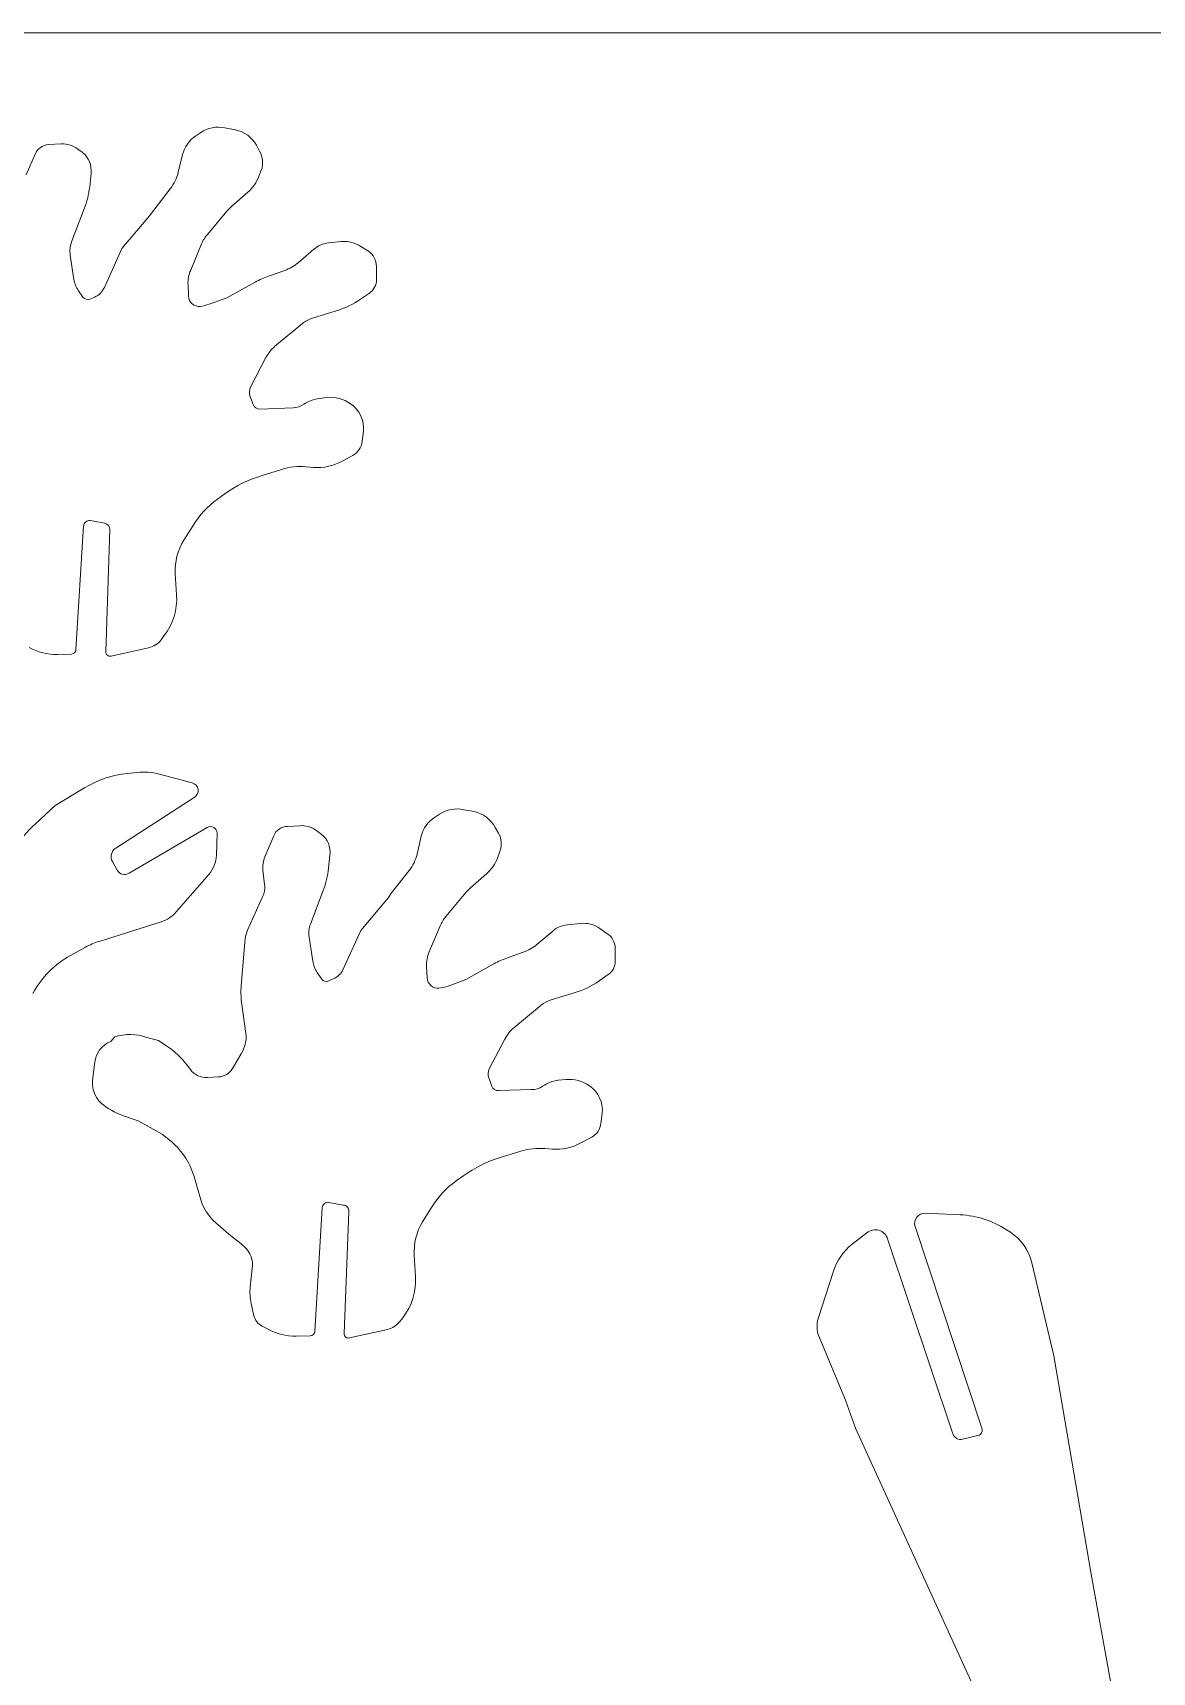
# Model space of a CAD drawing. Header units: inches. Extents: x -4.5 to 5.6, y -4.2 to 3.8.
# Drawn here: x -2.3 to -0.361, y 0.993 to 3.833 of the extents above; entities that cross this region are included whole.
import ezdxf

# ---------------------------------------------------------------- set-up
doc = ezdxf.new("R2010")
doc.units = ezdxf.units.IN
doc.header["$MEASUREMENT"] = 0
doc.layers.add('WHITE', color=7, linetype='Continuous')

msp = doc.modelspace()

# ---------------------------------------------------------------- linework, layer by layer
at = {"layer": 'WHITE', "lineweight": 5}
for points in [[(-4.5407, 3.8327), (-4.5407, 3.8327), (5.6363, 3.8327), (5.6363, 3.8327)], [(-1.9672, 3.668), (-1.9816, 3.6711), (-1.9966, 3.6681), (-2.0089, 3.6599)], [(-1.9672, 3.668), (-1.9672, 3.668), (-1.9486, 3.6646), (-1.9486, 3.6646)], [(-1.9122, 3.6379), (-1.9199, 3.6516), (-1.9332, 3.6614), (-1.9486, 3.6646)], [(-2.2725, 3.6391), (-2.2828, 3.6384), (-2.2918, 3.6318), (-2.2957, 3.6223)], [(-2.2725, 3.6391), (-2.2725, 3.6391), (-2.2505, 3.6402), (-2.2505, 3.6402)], [(-2.2215, 3.631), (-2.2298, 3.6374), (-2.24, 3.6407), (-2.2505, 3.6402)], [(-2.2505, 3.6402), (-2.2505, 3.6402), (-2.2505, 3.6402), (-2.2505, 3.6402)], [(-2.0176, 3.6541), (-2.0289, 3.6465), (-2.0369, 3.6349), (-2.0402, 3.6217)], [(-2.0176, 3.6541), (-2.0176, 3.6541), (-2.0089, 3.6599), (-2.0089, 3.6599)], [(-2.0089, 3.6599), (-2.0089, 3.6599), (-2.0089, 3.6599), (-2.0089, 3.6599)], [(-1.9122, 3.6379), (-1.9122, 3.6379), (-1.9069, 3.6275), (-1.9069, 3.6275)], [(-2.3113, 3.5864), (-2.3113, 3.5864), (-2.2957, 3.6223), (-2.2957, 3.6223)], [(-2.2957, 3.6223), (-2.2957, 3.6223), (-2.2957, 3.6223), (-2.2957, 3.6223)], [(-2.2215, 3.631), (-2.2215, 3.631), (-2.214, 3.6257), (-2.214, 3.6257)], [(-2.1989, 3.5892), (-2.1972, 3.6032), (-2.2029, 3.6171), (-2.214, 3.6257)], [(-2.0477, 3.591), (-2.0477, 3.591), (-2.0402, 3.6217), (-2.0402, 3.6217)], [(-2.0402, 3.6217), (-2.0402, 3.6217), (-2.0402, 3.6217), (-2.0402, 3.6217)], [(-1.904, 3.595), (-1.9001, 3.6057), (-1.9012, 3.6176), (-1.9069, 3.6275)], [(-2.1989, 3.5892), (-2.1989, 3.5892), (-2.2012, 3.5661), (-2.2012, 3.5661)], [(-2.1989, 3.5892), (-2.1989, 3.5892), (-2.1989, 3.5892), (-2.1989, 3.5892)], [(-2.0616, 3.5626), (-2.055, 3.571), (-2.0503, 3.5807), (-2.0477, 3.591)], [(-1.9272, 3.5568), (-1.9186, 3.5643), (-1.912, 3.5739), (-1.9081, 3.5846)], [(-1.904, 3.595), (-1.904, 3.595), (-1.9081, 3.5846), (-1.9081, 3.5846)], [(-1.904, 3.595), (-1.904, 3.595), (-1.904, 3.595), (-1.904, 3.595)], [(-2.2105, 3.5278), (-2.2059, 3.5401), (-2.2027, 3.553), (-2.2012, 3.5661)], [(-2.0975, 3.5157), (-2.0975, 3.5157), (-2.0616, 3.5626), (-2.0616, 3.5626)], [(-2.0616, 3.5626), (-2.0616, 3.5626), (-2.0616, 3.5626), (-2.0616, 3.5626)], [(-1.9272, 3.5568), (-1.9272, 3.5568), (-1.955, 3.5325), (-1.955, 3.5325)], [(-1.9272, 3.5568), (-1.9272, 3.5568), (-1.9272, 3.5568), (-1.9272, 3.5568)], [(-2.2105, 3.5278), (-2.2105, 3.5278), (-2.2325, 3.4705), (-2.2325, 3.4705)], [(-2.2105, 3.5278), (-2.2105, 3.5278), (-2.2105, 3.5278), (-2.2105, 3.5278)], [(-1.955, 3.5325), (-1.9592, 3.5287), (-1.9631, 3.5247), (-1.9666, 3.5203)], [(-2.1456, 3.4589), (-2.1456, 3.4589), (-2.0975, 3.5157), (-2.0975, 3.5157)], [(-2.0975, 3.5157), (-2.0975, 3.5157), (-2.0975, 3.5157), (-2.0975, 3.5157)], [(-1.9666, 3.5203), (-1.9666, 3.5203), (-1.9973, 3.4832), (-1.9973, 3.4832)], [(-1.9666, 3.5203), (-1.9666, 3.5203), (-1.9666, 3.5203), (-1.9666, 3.5203)], [(-2.2325, 3.4705), (-2.2353, 3.4631), (-2.2361, 3.4551), (-2.2348, 3.4473)], [(-2.0077, 3.467), (-2.0077, 3.467), (-2.0263, 3.4218), (-2.0263, 3.4218)], [(-1.9973, 3.4832), (-2.0016, 3.4784), (-2.0051, 3.4729), (-2.0077, 3.467)], [(-2.0077, 3.467), (-2.0077, 3.467), (-2.0077, 3.467), (-2.0077, 3.467)], [(-1.7876, 3.4687), (-1.797, 3.4677), (-1.8059, 3.4639), (-1.813, 3.4577)], [(-1.7876, 3.4687), (-1.7876, 3.4687), (-1.765, 3.471), (-1.765, 3.471)], [(-1.7314, 3.4624), (-1.7412, 3.4691), (-1.7531, 3.4722), (-1.765, 3.471)], [(-1.765, 3.471), (-1.765, 3.471), (-1.765, 3.471), (-1.765, 3.471)], [(-2.2348, 3.4473), (-2.2348, 3.4473), (-2.2285, 3.4056), (-2.2285, 3.4056)], [(-2.1757, 3.3917), (-2.1757, 3.3917), (-2.1456, 3.4589), (-2.1456, 3.4589)], [(-2.1456, 3.4589), (-2.1456, 3.4589), (-2.1456, 3.4589), (-2.1456, 3.4589)], [(-1.8403, 3.4345), (-1.8403, 3.4345), (-1.813, 3.4577), (-1.813, 3.4577)], [(-1.813, 3.4577), (-1.813, 3.4577), (-1.813, 3.4577), (-1.813, 3.4577)], [(-1.7314, 3.4624), (-1.7314, 3.4624), (-1.7186, 3.4542), (-1.7186, 3.4542)], [(-1.7047, 3.4282), (-1.7046, 3.4387), (-1.7099, 3.4485), (-1.7186, 3.4542)], [(-2.0263, 3.4218), (-2.0297, 3.4138), (-2.0313, 3.405), (-2.0309, 3.3963)], [(-1.8913, 3.4114), (-1.8993, 3.4085), (-1.907, 3.4051), (-1.9144, 3.4009)], [(-1.8913, 3.4114), (-1.8913, 3.4114), (-1.8634, 3.4212), (-1.8634, 3.4212)], [(-1.8634, 3.4212), (-1.855, 3.4242), (-1.8471, 3.4288), (-1.8403, 3.4345)], [(-1.8634, 3.4212), (-1.8634, 3.4212), (-1.8634, 3.4212), (-1.8634, 3.4212)], [(-1.7047, 3.4282), (-1.7047, 3.4282), (-1.7047, 3.4282), (-1.7047, 3.4282)], [(-1.7047, 3.4282), (-1.7047, 3.4282), (-1.7047, 3.4056), (-1.7047, 3.4056)], [(-2.2285, 3.4056), (-2.2273, 3.3985), (-2.2245, 3.3917), (-2.2203, 3.3859)], [(-2.2203, 3.3859), (-2.2203, 3.3859), (-2.2128, 3.3749), (-2.2128, 3.3749)], [(-2.1925, 3.3749), (-2.1851, 3.3782), (-2.1791, 3.3842), (-2.1757, 3.3917)], [(-2.0309, 3.3963), (-2.0309, 3.3963), (-2.0303, 3.3766), (-2.0303, 3.3766)], [(-1.9637, 3.3737), (-1.9637, 3.3737), (-1.9144, 3.4009), (-1.9144, 3.4009)], [(-1.9144, 3.4009), (-1.9144, 3.4009), (-1.9144, 3.4009), (-1.9144, 3.4009)], [(-1.7169, 3.3818), (-1.7169, 3.3818), (-1.7325, 3.3714), (-1.7325, 3.3714)], [(-1.7169, 3.3818), (-1.709, 3.3871), (-1.7044, 3.3961), (-1.7047, 3.4056)], [(-1.7169, 3.3818), (-1.7169, 3.3818), (-1.7169, 3.3818), (-1.7169, 3.3818)], [(-2.2128, 3.3749), (-2.21, 3.3711), (-2.205, 3.3697), (-2.2007, 3.3714)], [(-2.2007, 3.3714), (-2.2007, 3.3714), (-2.1925, 3.3749), (-2.1925, 3.3749)], [(-2.1925, 3.3749), (-2.1925, 3.3749), (-2.1925, 3.3749), (-2.1925, 3.3749)], [(-2.0095, 3.3587), (-2.0043, 3.3595), (-1.9992, 3.3608), (-1.9944, 3.3627)], [(-1.9944, 3.3627), (-1.9944, 3.3627), (-1.9637, 3.3737), (-1.9637, 3.3737)], [(-1.9637, 3.3737), (-1.9637, 3.3737), (-1.9637, 3.3737), (-1.9637, 3.3737)], [(-1.7742, 3.3511), (-1.7742, 3.3511), (-1.8154, 3.3384), (-1.8154, 3.3384)], [(-1.7742, 3.3511), (-1.7593, 3.3556), (-1.7453, 3.3625), (-1.7325, 3.3714)], [(-1.7742, 3.3511), (-1.7742, 3.3511), (-1.7742, 3.3511), (-1.7742, 3.3511)], [(-1.8327, 3.3291), (-1.8327, 3.3291), (-1.8803, 3.2897), (-1.8803, 3.2897)], [(-1.8154, 3.3384), (-1.8217, 3.3365), (-1.8276, 3.3334), (-1.8327, 3.3291)], [(-1.8327, 3.3291), (-1.8327, 3.3291), (-1.8327, 3.3291), (-1.8327, 3.3291)], [(-1.8953, 3.2712), (-1.8953, 3.2712), (-1.9225, 3.219), (-1.9225, 3.219)], [(-1.8803, 3.2897), (-1.8864, 3.2846), (-1.8916, 3.2783), (-1.8953, 3.2712)], [(-1.8953, 3.2712), (-1.8953, 3.2712), (-1.8953, 3.2712), (-1.8953, 3.2712)], [(-1.9225, 3.219), (-1.925, 3.2144), (-1.9254, 3.2089), (-1.9237, 3.204)], [(-1.9237, 3.204), (-1.9237, 3.204), (-1.9179, 3.1889), (-1.9179, 3.1889)], [(-1.9179, 3.1889), (-1.9162, 3.184), (-1.9115, 3.1808), (-1.9063, 3.1808)], [(-1.9063, 3.1808), (-1.9063, 3.1808), (-1.849, 3.1831), (-1.849, 3.1831)], [(-1.849, 3.1831), (-1.8423, 3.1834), (-1.8359, 3.1856), (-1.8304, 3.1895)], [(-1.849, 3.1831), (-1.849, 3.1831), (-1.849, 3.1831), (-1.849, 3.1831)], [(-1.8032, 3.1993), (-1.8129, 3.1983), (-1.8223, 3.195), (-1.8304, 3.1895)], [(-1.8032, 3.1993), (-1.8032, 3.1993), (-1.7904, 3.2011), (-1.7904, 3.2011)], [(-1.7493, 3.1901), (-1.7612, 3.1986), (-1.7759, 3.2025), (-1.7904, 3.2011)], [(-1.7904, 3.2011), (-1.7904, 3.2011), (-1.7904, 3.2011), (-1.7904, 3.2011)], [(-1.7273, 3.1425), (-1.7251, 3.1613), (-1.7336, 3.1797), (-1.7493, 3.1901)], [(-1.7453, 3.1008), (-1.7365, 3.1057), (-1.7306, 3.1146), (-1.7296, 3.1246)], [(-1.7273, 3.1425), (-1.7273, 3.1425), (-1.7296, 3.1246), (-1.7296, 3.1246)], [(-1.7273, 3.1425), (-1.7273, 3.1425), (-1.7273, 3.1425), (-1.7273, 3.1425)], [(-1.7453, 3.1008), (-1.7453, 3.1008), (-1.7638, 3.091), (-1.7638, 3.091)], [(-1.7453, 3.1008), (-1.7453, 3.1008), (-1.7453, 3.1008), (-1.7453, 3.1008)], [(-1.8692, 3.0765), (-1.8692, 3.0765), (-1.904, 3.0655), (-1.904, 3.0655)], [(-1.8264, 3.0811), (-1.8408, 3.0823), (-1.8554, 3.0807), (-1.8692, 3.0765)], [(-1.8692, 3.0765), (-1.8692, 3.0765), (-1.8692, 3.0765), (-1.8692, 3.0765)], [(-1.8136, 3.08), (-1.8136, 3.08), (-1.8264, 3.0811), (-1.8264, 3.0811)], [(-1.8136, 3.08), (-1.7963, 3.0787), (-1.779, 3.0825), (-1.7638, 3.091)], [(-1.904, 3.0655), (-1.9266, 3.0586), (-1.948, 3.048), (-1.9672, 3.0342)], [(-1.9799, 3.0249), (-1.9969, 3.0126), (-2.0113, 2.9971), (-2.0222, 2.9792)], [(-1.9672, 3.0342), (-1.9672, 3.0342), (-1.9799, 3.0249), (-1.9799, 3.0249)], [(-1.9672, 3.0342), (-1.9672, 3.0342), (-1.9672, 3.0342), (-1.9672, 3.0342)], [(-2.1752, 2.9832), (-2.1752, 2.9832), (-2.2006, 2.9879), (-2.2006, 2.9879)], [(-2.1665, 2.9722), (-2.1661, 2.9776), (-2.1699, 2.9823), (-2.1752, 2.9832)], [(-2.2117, 2.9786), (-2.2117, 2.9786), (-2.225, 2.7642), (-2.225, 2.7642)], [(-2.2117, 2.9786), (-2.2117, 2.9786), (-2.2117, 2.9786), (-2.2117, 2.9786)], [(-2.1735, 2.7607), (-2.1735, 2.7607), (-2.1665, 2.9722), (-2.1665, 2.9722)], [(-2.1665, 2.9722), (-2.1665, 2.9722), (-2.1665, 2.9722), (-2.1665, 2.9722)], [(-2.0384, 2.9537), (-2.049, 2.9365), (-2.054, 2.9165), (-2.0529, 2.8963)], [(-2.0222, 2.9792), (-2.0222, 2.9792), (-2.0384, 2.9537), (-2.0384, 2.9537)], [(-2.0222, 2.9792), (-2.0222, 2.9792), (-2.0222, 2.9792), (-2.0222, 2.9792)], [(-2.0529, 2.8963), (-2.0529, 2.8963), (-2.0506, 2.8592), (-2.0506, 2.8592)], [(-2.0726, 2.788), (-2.0569, 2.8083), (-2.049, 2.8336), (-2.0506, 2.8592)], [(-2.0726, 2.788), (-2.0726, 2.788), (-2.0772, 2.7816), (-2.0772, 2.7816)], [(-2.0726, 2.788), (-2.0726, 2.788), (-2.0726, 2.788), (-2.0726, 2.788)], [(-2.3061, 2.7682), (-2.291, 2.76), (-2.274, 2.7558), (-2.2568, 2.7561)], [(-2.2325, 2.7567), (-2.2325, 2.7567), (-2.2568, 2.7561), (-2.2568, 2.7561)], [(-2.2325, 2.7567), (-2.2285, 2.757), (-2.2253, 2.7602), (-2.225, 2.7642)], [(-2.2325, 2.7567), (-2.2325, 2.7567), (-2.2325, 2.7567), (-2.2325, 2.7567)], [(-2.0993, 2.7677), (-2.0993, 2.7677), (-2.1641, 2.7532), (-2.1641, 2.7532)], [(-2.0993, 2.7677), (-2.0905, 2.7696), (-2.0827, 2.7745), (-2.0772, 2.7816)], [(-2.0993, 2.7677), (-2.0993, 2.7677), (-2.0993, 2.7677), (-2.0993, 2.7677)], [(-2.1358, 2.5498), (-2.162, 2.5473), (-2.1874, 2.5388), (-2.2099, 2.5249)], [(-2.1195, 2.5516), (-2.1195, 2.5516), (-2.1358, 2.5498), (-2.1358, 2.5498)], [(-2.0801, 2.5487), (-2.093, 2.552), (-2.1063, 2.553), (-2.1195, 2.5516)], [(-2.1195, 2.5516), (-2.1195, 2.5516), (-2.1195, 2.5516), (-2.1195, 2.5516)], [(-2.0239, 2.5336), (-2.0239, 2.5336), (-2.0801, 2.5487), (-2.0801, 2.5487)], [(-2.2099, 2.5249), (-2.2099, 2.5249), (-2.2609, 2.4942), (-2.2609, 2.4942)], [(-2.2099, 2.5249), (-2.2099, 2.5249), (-2.2099, 2.5249), (-2.2099, 2.5249)], [(-2.156, 2.4207), (-2.156, 2.4207), (-2.0205, 2.5081), (-2.0205, 2.5081)], [(-2.0205, 2.5081), (-2.0205, 2.5081), (-2.0205, 2.5081), (-2.0205, 2.5081)], [(-2.2609, 2.4942), (-2.2609, 2.4942), (-2.2951, 2.4629), (-2.2951, 2.4629)], [(-2.2609, 2.4942), (-2.2609, 2.4942), (-2.2609, 2.4942), (-2.2609, 2.4942)], [(-1.6039, 2.4739), (-1.6154, 2.4664), (-1.6237, 2.4548), (-1.6271, 2.4415)], [(-1.6039, 2.4739), (-1.6039, 2.4739), (-1.5952, 2.4792), (-1.5952, 2.4792)], [(-1.5535, 2.4872), (-1.5679, 2.4903), (-1.5829, 2.4874), (-1.5952, 2.4792)], [(-1.5952, 2.4792), (-1.5952, 2.4792), (-1.5952, 2.4792), (-1.5952, 2.4792)], [(-1.5535, 2.4872), (-1.5535, 2.4872), (-1.5355, 2.4838), (-1.5355, 2.4838)], [(-1.499, 2.4566), (-1.5066, 2.4705), (-1.52, 2.4805), (-1.5355, 2.4838)], [(-2.2951, 2.4629), (-2.3094, 2.4498), (-2.3218, 2.4346), (-2.3316, 2.4178)], [(-1.9979, 2.4566), (-1.9979, 2.4566), (-2.1329, 2.3772), (-2.1329, 2.3772)], [(-1.9979, 2.4566), (-1.9979, 2.4566), (-1.9979, 2.4566), (-1.9979, 2.4566)], [(-1.9817, 2.4085), (-1.9817, 2.4085), (-1.9805, 2.4467), (-1.9805, 2.4467)], [(-1.9805, 2.4467), (-1.9805, 2.4467), (-1.9805, 2.4467), (-1.9805, 2.4467)], [(-1.8977, 2.4056), (-1.8977, 2.4056), (-1.8826, 2.4421), (-1.8826, 2.4421)], [(-1.8588, 2.4583), (-1.8692, 2.4579), (-1.8784, 2.4516), (-1.8826, 2.4421)], [(-1.8826, 2.4421), (-1.8826, 2.4421), (-1.8826, 2.4421), (-1.8826, 2.4421)], [(-1.8588, 2.4583), (-1.8588, 2.4583), (-1.8374, 2.4595), (-1.8374, 2.4595)], [(-1.8078, 2.4508), (-1.8163, 2.4571), (-1.8268, 2.4602), (-1.8374, 2.4595)], [(-1.8374, 2.4595), (-1.8374, 2.4595), (-1.8374, 2.4595), (-1.8374, 2.4595)], [(-1.8078, 2.4508), (-1.8078, 2.4508), (-1.8003, 2.445), (-1.8003, 2.445)], [(-1.7852, 2.4085), (-1.7834, 2.4225), (-1.7891, 2.4364), (-1.8003, 2.445)], [(-1.499, 2.4566), (-1.499, 2.4566), (-1.4932, 2.4467), (-1.4932, 2.4467)], [(-1.4909, 2.4148), (-1.487, 2.4253), (-1.4879, 2.4369), (-1.4932, 2.4467)], [(-2.156, 2.4207), (-2.1639, 2.4158), (-2.1665, 2.4055), (-2.1618, 2.3975)], [(-1.634, 2.4102), (-1.634, 2.4102), (-1.6271, 2.4415), (-1.6271, 2.4415)], [(-1.6271, 2.4415), (-1.6271, 2.4415), (-1.6271, 2.4415), (-1.6271, 2.4415)], [(-1.4909, 2.4148), (-1.4909, 2.4148), (-1.495, 2.4033), (-1.495, 2.4033)], [(-1.4909, 2.4148), (-1.4909, 2.4148), (-1.4909, 2.4148), (-1.4909, 2.4148)], [(-2.1537, 2.3824), (-2.1537, 2.3824), (-2.1618, 2.3975), (-2.1618, 2.3975)], [(-1.995, 2.3749), (-1.9868, 2.3842), (-1.9821, 2.3961), (-1.9817, 2.4085)], [(-1.8977, 2.4056), (-1.9008, 2.3983), (-1.902, 2.3903), (-1.9011, 2.3824)], [(-1.7968, 2.3471), (-1.7921, 2.3596), (-1.789, 2.3726), (-1.7876, 2.3859)], [(-1.7852, 2.4085), (-1.7852, 2.4085), (-1.7876, 2.3859), (-1.7876, 2.3859)], [(-1.7852, 2.4085), (-1.7852, 2.4085), (-1.7852, 2.4085), (-1.7852, 2.4085)], [(-1.6479, 2.3818), (-1.6414, 2.3902), (-1.6367, 2.3999), (-1.634, 2.4102)], [(-1.5141, 2.376), (-1.5055, 2.3834), (-1.499, 2.3927), (-1.495, 2.4033)], [(-2.0512, 2.31), (-2.0512, 2.31), (-1.995, 2.3749), (-1.995, 2.3749)], [(-1.995, 2.3749), (-1.995, 2.3749), (-1.995, 2.3749), (-1.995, 2.3749)], [(-1.9017, 2.3361), (-1.8986, 2.3427), (-1.8974, 2.3502), (-1.8982, 2.3575)], [(-1.8982, 2.3575), (-1.8982, 2.3575), (-1.9011, 2.3824), (-1.9011, 2.3824)], [(-1.6786, 2.343), (-1.6786, 2.343), (-1.6479, 2.3818), (-1.6479, 2.3818)], [(-1.6479, 2.3818), (-1.6479, 2.3818), (-1.6479, 2.3818), (-1.6479, 2.3818)], [(-1.5141, 2.376), (-1.5141, 2.376), (-1.5419, 2.3517), (-1.5419, 2.3517)], [(-1.5141, 2.376), (-1.5141, 2.376), (-1.5141, 2.376), (-1.5141, 2.376)], [(-1.9278, 2.2787), (-1.9278, 2.2787), (-1.9017, 2.3361), (-1.9017, 2.3361)], [(-1.9017, 2.3361), (-1.9017, 2.3361), (-1.9017, 2.3361), (-1.9017, 2.3361)], [(-1.7968, 2.3471), (-1.7968, 2.3471), (-1.8188, 2.2891), (-1.8188, 2.2891)], [(-1.7968, 2.3471), (-1.7968, 2.3471), (-1.7968, 2.3471), (-1.7968, 2.3471)], [(-1.7319, 2.2781), (-1.7319, 2.2781), (-1.6838, 2.3349), (-1.6838, 2.3349)], [(-1.6838, 2.3349), (-1.6838, 2.3349), (-1.6786, 2.343), (-1.6786, 2.343)], [(-1.6838, 2.3349), (-1.6838, 2.3349), (-1.6838, 2.3349), (-1.6838, 2.3349)], [(-1.6786, 2.343), (-1.6786, 2.343), (-1.6786, 2.343), (-1.6786, 2.343)], [(-1.5529, 2.3401), (-1.5529, 2.3401), (-1.5842, 2.3024), (-1.5842, 2.3024)], [(-1.5419, 2.3517), (-1.5459, 2.3481), (-1.5495, 2.3443), (-1.5529, 2.3401)], [(-1.5529, 2.3401), (-1.5529, 2.3401), (-1.5529, 2.3401), (-1.5529, 2.3401)], [(-2.0772, 2.2932), (-2.0672, 2.2963), (-2.0582, 2.3021), (-2.0512, 2.31)], [(-1.5842, 2.3024), (-1.5883, 2.2976), (-1.5916, 2.2921), (-1.594, 2.2862)], [(-2.185, 2.259), (-2.185, 2.259), (-2.0772, 2.2932), (-2.0772, 2.2932)], [(-2.0772, 2.2932), (-2.0772, 2.2932), (-2.0772, 2.2932), (-2.0772, 2.2932)], [(-1.9278, 2.2787), (-1.9299, 2.2741), (-1.9313, 2.2692), (-1.9318, 2.2642)], [(-1.8188, 2.2891), (-1.8215, 2.2819), (-1.8223, 2.2741), (-1.8212, 2.2665)], [(-1.7621, 2.2109), (-1.7621, 2.2109), (-1.7319, 2.2781), (-1.7319, 2.2781)], [(-1.7319, 2.2781), (-1.7319, 2.2781), (-1.7319, 2.2781), (-1.7319, 2.2781)], [(-1.594, 2.2862), (-1.594, 2.2862), (-1.6132, 2.241), (-1.6132, 2.241)], [(-1.594, 2.2862), (-1.594, 2.2862), (-1.594, 2.2862), (-1.594, 2.2862)], [(-1.4266, 2.2538), (-1.4266, 2.2538), (-1.3994, 2.277), (-1.3994, 2.277)], [(-1.3739, 2.2879), (-1.3833, 2.2869), (-1.3922, 2.2831), (-1.3994, 2.277)], [(-1.3994, 2.277), (-1.3994, 2.277), (-1.3994, 2.277), (-1.3994, 2.277)], [(-1.3739, 2.2879), (-1.3739, 2.2879), (-1.3513, 2.2903), (-1.3513, 2.2903)], [(-1.3177, 2.2816), (-1.3275, 2.2883), (-1.3394, 2.2914), (-1.3513, 2.2903)], [(-1.3513, 2.2903), (-1.3513, 2.2903), (-1.3513, 2.2903), (-1.3513, 2.2903)], [(-1.3177, 2.2816), (-1.3177, 2.2816), (-1.3055, 2.2729), (-1.3055, 2.2729)], [(-1.291, 2.2474), (-1.2913, 2.2578), (-1.2967, 2.2674), (-1.3055, 2.2729)], [(-2.2342, 2.2347), (-2.2342, 2.2347), (-2.2082, 2.2491), (-2.2082, 2.2491)], [(-2.185, 2.259), (-2.193, 2.2565), (-2.2008, 2.2532), (-2.2082, 2.2491)], [(-2.2082, 2.2491), (-2.2082, 2.2491), (-2.2082, 2.2491), (-2.2082, 2.2491)], [(-1.9388, 2.1825), (-1.9388, 2.1825), (-1.9318, 2.2642), (-1.9318, 2.2642)], [(-1.9318, 2.2642), (-1.9318, 2.2642), (-1.9318, 2.2642), (-1.9318, 2.2642)], [(-1.8212, 2.2665), (-1.8212, 2.2665), (-1.8148, 2.2248), (-1.8148, 2.2248)], [(-1.4504, 2.2405), (-1.4417, 2.2434), (-1.4336, 2.2479), (-1.4266, 2.2538)], [(-1.291, 2.2474), (-1.291, 2.2474), (-1.291, 2.2474), (-1.291, 2.2474)], [(-1.291, 2.2474), (-1.291, 2.2474), (-1.291, 2.2248), (-1.291, 2.2248)], [(-2.2342, 2.2347), (-2.2621, 2.2196), (-2.2849, 2.1966), (-2.2997, 2.1686)], [(-1.8148, 2.2248), (-1.8138, 2.2178), (-1.8112, 2.211), (-1.8072, 2.2051)], [(-1.6132, 2.241), (-1.6166, 2.233), (-1.6182, 2.2243), (-1.6178, 2.2155)], [(-1.6178, 2.2155), (-1.6178, 2.2155), (-1.6166, 2.1958), (-1.6166, 2.1958)], [(-1.55, 2.1929), (-1.55, 2.1929), (-1.5013, 2.2202), (-1.5013, 2.2202)], [(-1.4776, 2.2306), (-1.4858, 2.2278), (-1.4937, 2.2243), (-1.5013, 2.2202)], [(-1.5013, 2.2202), (-1.5013, 2.2202), (-1.5013, 2.2202), (-1.5013, 2.2202)], [(-1.4776, 2.2306), (-1.4776, 2.2306), (-1.4504, 2.2405), (-1.4504, 2.2405)], [(-1.4504, 2.2405), (-1.4504, 2.2405), (-1.4504, 2.2405), (-1.4504, 2.2405)], [(-1.3032, 2.2016), (-1.2955, 2.2069), (-1.291, 2.2155), (-1.291, 2.2248)], [(-1.8072, 2.2051), (-1.8072, 2.2051), (-1.7997, 2.1941), (-1.7997, 2.1941)], [(-1.7997, 2.1941), (-1.7968, 2.1901), (-1.7915, 2.1886), (-1.787, 2.1906)], [(-1.787, 2.1906), (-1.787, 2.1906), (-1.7794, 2.1941), (-1.7794, 2.1941)], [(-1.7794, 2.1941), (-1.7718, 2.1974), (-1.7656, 2.2034), (-1.7621, 2.2109)], [(-1.7794, 2.1941), (-1.7794, 2.1941), (-1.7794, 2.1941), (-1.7794, 2.1941)], [(-1.5807, 2.1814), (-1.5807, 2.1814), (-1.55, 2.1929), (-1.55, 2.1929)], [(-1.55, 2.1929), (-1.55, 2.1929), (-1.55, 2.1929), (-1.55, 2.1929)], [(-1.3606, 2.1703), (-1.3457, 2.1749), (-1.3316, 2.1817), (-1.3188, 2.1906)], [(-1.3032, 2.2016), (-1.3032, 2.2016), (-1.3188, 2.1906), (-1.3188, 2.1906)], [(-1.3032, 2.2016), (-1.3032, 2.2016), (-1.3032, 2.2016), (-1.3032, 2.2016)], [(-1.9388, 2.1825), (-1.9396, 2.1731), (-1.9394, 2.1635), (-1.9382, 2.1541)], [(-1.5964, 2.1779), (-1.591, 2.1785), (-1.5858, 2.1796), (-1.5807, 2.1814)], [(-1.3606, 2.1703), (-1.3606, 2.1703), (-1.4023, 2.1576), (-1.4023, 2.1576)], [(-1.3606, 2.1703), (-1.3606, 2.1703), (-1.3606, 2.1703), (-1.3606, 2.1703)], [(-1.9307, 2.0997), (-1.9307, 2.0997), (-1.9382, 2.1541), (-1.9382, 2.1541)], [(-1.4191, 2.1489), (-1.4191, 2.1489), (-1.4666, 2.1095), (-1.4666, 2.1095)], [(-1.4023, 2.1576), (-1.4084, 2.1558), (-1.4141, 2.1529), (-1.4191, 2.1489)], [(-1.4191, 2.1489), (-1.4191, 2.1489), (-1.4191, 2.1489), (-1.4191, 2.1489)], [(-1.4666, 2.1095), (-1.4731, 2.1041), (-1.4784, 2.0974), (-1.4822, 2.0898)], [(-2.1647, 2.0858), (-2.1798, 2.0797), (-2.1904, 2.066), (-2.1925, 2.0498)], [(-2.1647, 2.0858), (-2.1647, 2.0858), (-2.1579, 2.0935), (-2.1579, 2.0935)], [(-2.1022, 2.0927), (-2.1201, 2.0994), (-2.1398, 2.0996), (-2.1579, 2.0935)], [(-2.1579, 2.0935), (-2.1579, 2.0935), (-2.1579, 2.0935), (-2.1579, 2.0935)], [(-2.1022, 2.0927), (-2.1022, 2.0927), (-2.0819, 2.0875), (-2.0819, 2.0875)], [(-2.0819, 2.0875), (-2.0819, 2.0875), (-2.0674, 2.0776), (-2.0674, 2.0776)], [(-2.0326, 2.0446), (-2.0421, 2.0576), (-2.0539, 2.0688), (-2.0674, 2.0776)], [(-1.9388, 2.0643), (-1.9322, 2.0749), (-1.9293, 2.0873), (-1.9307, 2.0997)], [(-1.4822, 2.0898), (-1.4822, 2.0898), (-1.5095, 2.0383), (-1.5095, 2.0383)], [(-1.4822, 2.0898), (-1.4822, 2.0898), (-1.4822, 2.0898), (-1.4822, 2.0898)], [(-2.196, 2.0232), (-2.196, 2.0232), (-2.1925, 2.0498), (-2.1925, 2.0498)], [(-2.1925, 2.0498), (-2.1925, 2.0498), (-2.1925, 2.0498), (-2.1925, 2.0498)], [(-2.0326, 2.0446), (-2.0326, 2.0446), (-2.0268, 2.0371), (-2.0268, 2.0371)], [(-1.9539, 2.0388), (-1.9539, 2.0388), (-1.9388, 2.0643), (-1.9388, 2.0643)], [(-1.9388, 2.0643), (-1.9388, 2.0643), (-1.9388, 2.0643), (-1.9388, 2.0643)], [(-2.196, 2.0232), (-2.1985, 2.0068), (-2.1929, 1.9901), (-2.1809, 1.9786)], [(-2.0268, 2.0371), (-2.02, 2.0278), (-2.0088, 2.0225), (-1.9973, 2.0232)], [(-1.9973, 2.0232), (-1.9973, 2.0232), (-1.9787, 2.0243), (-1.9787, 2.0243)], [(-1.9787, 2.0244), (-1.9686, 2.0248), (-1.9592, 2.0302), (-1.9539, 2.0388)], [(-1.9787, 2.0243), (-1.9787, 2.0243), (-1.9787, 2.0243), (-1.9787, 2.0243)], [(-1.5094, 2.0383), (-1.5119, 2.0334), (-1.5121, 2.0277), (-1.51, 2.0226)], [(-1.51, 2.0226), (-1.51, 2.0226), (-1.5048, 2.0081), (-1.5048, 2.0081)], [(-1.3901, 2.0186), (-1.3997, 2.0173), (-1.4089, 2.0137), (-1.4168, 2.0081)], [(-1.3901, 2.0186), (-1.3901, 2.0186), (-1.3768, 2.0197), (-1.3768, 2.0197)], [(-1.3356, 2.0087), (-1.3475, 2.0173), (-1.3622, 2.0212), (-1.3768, 2.0197)], [(-1.3768, 2.0197), (-1.3768, 2.0197), (-1.3768, 2.0197), (-1.3768, 2.0197)], [(-1.5048, 2.0081), (-1.5028, 2.0033), (-1.4979, 2.0002), (-1.4926, 2.0006)], [(-1.4926, 2.0006), (-1.4926, 2.0006), (-1.4359, 2.0023), (-1.4359, 2.0023)], [(-1.4359, 2.0023), (-1.4291, 2.0024), (-1.4224, 2.0044), (-1.4168, 2.0081)], [(-1.4359, 2.0023), (-1.4359, 2.0023), (-1.4359, 2.0023), (-1.4359, 2.0023)], [(-1.3136, 1.9618), (-1.3117, 1.9803), (-1.3202, 1.9983), (-1.3356, 2.0087)], [(-2.1809, 1.9786), (-2.1701, 1.9695), (-2.1578, 1.9624), (-2.1444, 1.9577)], [(-1.3136, 1.9618), (-1.3136, 1.9618), (-1.3159, 1.9438), (-1.3159, 1.9438)], [(-1.3136, 1.9618), (-1.3136, 1.9618), (-1.3136, 1.9618), (-1.3136, 1.9618)], [(-2.1172, 1.9484), (-2.1172, 1.9484), (-2.1444, 1.9577), (-2.1444, 1.9577)], [(-2.0755, 1.9253), (-2.0755, 1.9253), (-2.1172, 1.9484), (-2.1172, 1.9484)], [(-1.3316, 1.9201), (-1.3228, 1.925), (-1.317, 1.9338), (-1.3159, 1.9438)], [(-2.0634, 1.9154), (-2.0634, 1.9154), (-2.0755, 1.9253), (-2.0755, 1.9253)], [(-2.021, 1.8534), (-2.0286, 1.8779), (-2.0433, 1.8995), (-2.0634, 1.9154)], [(-1.4005, 1.8992), (-1.3832, 1.8979), (-1.3659, 1.9017), (-1.3507, 1.9102)], [(-1.3316, 1.9201), (-1.3316, 1.9201), (-1.3507, 1.9102), (-1.3507, 1.9102)], [(-1.3316, 1.9201), (-1.3316, 1.9201), (-1.3316, 1.9201), (-1.3316, 1.9201)], [(-1.4903, 1.8847), (-1.513, 1.8778), (-1.5343, 1.8672), (-1.5535, 1.8534)], [(-1.4561, 1.8951), (-1.4561, 1.8951), (-1.4903, 1.8847), (-1.4903, 1.8847)], [(-1.4127, 1.9004), (-1.4274, 1.9014), (-1.4421, 1.8996), (-1.4561, 1.8951)], [(-1.4561, 1.8951), (-1.4561, 1.8951), (-1.4561, 1.8951), (-1.4561, 1.8951)], [(-1.4005, 1.8992), (-1.4005, 1.8992), (-1.4127, 1.9004), (-1.4127, 1.9004)], [(-2.0089, 1.8117), (-2.0089, 1.8117), (-2.021, 1.8534), (-2.021, 1.8534)], [(-1.5535, 1.8534), (-1.5535, 1.8534), (-1.5668, 1.8442), (-1.5668, 1.8442)], [(-1.5535, 1.8534), (-1.5535, 1.8534), (-1.5535, 1.8534), (-1.5535, 1.8534)], [(-1.5668, 1.8442), (-1.5838, 1.8319), (-1.5982, 1.8163), (-1.6091, 1.7984)], [(-2.0089, 1.8117), (-2.0041, 1.7962), (-1.995, 1.7824), (-1.9828, 1.7717)], [(-1.7986, 1.7978), (-1.7986, 1.7978), (-1.8113, 1.5834), (-1.8113, 1.5834)], [(-1.7986, 1.7978), (-1.7986, 1.7978), (-1.7986, 1.7978), (-1.7986, 1.7978)], [(-1.7621, 1.8024), (-1.7621, 1.8024), (-1.787, 1.8071), (-1.787, 1.8071)], [(-1.7603, 1.58), (-1.7603, 1.58), (-1.7522, 1.7914), (-1.7522, 1.7914)], [(-1.7522, 1.7914), (-1.7522, 1.7914), (-1.7522, 1.7914), (-1.7522, 1.7914)], [(-1.6091, 1.7984), (-1.6091, 1.7984), (-1.6247, 1.7735), (-1.6247, 1.7735)], [(-1.6091, 1.7984), (-1.6091, 1.7984), (-1.6091, 1.7984), (-1.6091, 1.7984)], [(-1.9567, 1.7491), (-1.9567, 1.7491), (-1.9828, 1.7717), (-1.9828, 1.7717)], [(-1.6247, 1.7735), (-1.6354, 1.7561), (-1.6405, 1.7359), (-1.6392, 1.7155)], [(-0.7719, 1.7654), (-0.7719, 1.7654), (-0.656, 1.416), (-0.656, 1.416)], [(-0.6937, 1.7856), (-0.6937, 1.7856), (-0.7545, 1.7885), (-0.7545, 1.7885)], [(-0.6137, 1.7596), (-0.6376, 1.7752), (-0.6652, 1.7842), (-0.6937, 1.7856)], [(-1.9422, 1.7381), (-1.9422, 1.7381), (-1.9567, 1.7491), (-1.9567, 1.7491)], [(-1.9336, 1.7306), (-1.9336, 1.7306), (-1.9422, 1.7381), (-1.9422, 1.7381)], [(-0.8808, 1.7347), (-0.896, 1.7226), (-0.9073, 1.7062), (-0.9133, 1.6877)], [(-0.8554, 1.7544), (-0.8554, 1.7544), (-0.8808, 1.7347), (-0.8808, 1.7347)], [(-0.8554, 1.7544), (-0.8554, 1.7544), (-0.8554, 1.7544), (-0.8554, 1.7544)], [(-0.7064, 1.4062), (-0.7064, 1.4062), (-0.8194, 1.7439), (-0.8194, 1.7439)], [(-0.6068, 1.7555), (-0.6068, 1.7555), (-0.6137, 1.7596), (-0.6137, 1.7596)], [(-0.5697, 1.7022), (-0.5748, 1.7241), (-0.588, 1.7432), (-0.6068, 1.7555)], [(-1.9196, 1.6924), (-1.9176, 1.7066), (-1.9228, 1.721), (-1.9336, 1.7306)], [(-1.6392, 1.7155), (-1.6392, 1.7155), (-1.6369, 1.6785), (-1.6369, 1.6785)], [(-1.9231, 1.6605), (-1.9231, 1.6605), (-1.9196, 1.6924), (-1.9196, 1.6924)], [(-1.9196, 1.6924), (-1.9196, 1.6924), (-1.9196, 1.6924), (-1.9196, 1.6924)], [(-1.659, 1.6072), (-1.6432, 1.6275), (-1.6354, 1.6528), (-1.6369, 1.6785)], [(-0.9133, 1.6877), (-0.9133, 1.6877), (-0.9393, 1.6078), (-0.9393, 1.6078)], [(-0.9133, 1.6877), (-0.9133, 1.6877), (-0.9133, 1.6877), (-0.9133, 1.6877)], [(-0.5315, 1.5411), (-0.5315, 1.5411), (-0.5697, 1.7022), (-0.5697, 1.7022)], [(-1.9231, 1.6605), (-1.9243, 1.651), (-1.9237, 1.6414), (-1.9214, 1.6321)], [(-1.9168, 1.6107), (-1.9168, 1.6107), (-1.9214, 1.6321), (-1.9214, 1.6321)], [(-1.9168, 1.6107), (-1.9148, 1.603), (-1.9098, 1.5965), (-1.9028, 1.5927)], [(-1.8924, 1.5875), (-1.8924, 1.5875), (-1.9028, 1.5927), (-1.9028, 1.5927)], [(-1.6856, 1.5869), (-1.677, 1.5889), (-1.6695, 1.5939), (-1.6641, 1.6008)], [(-1.659, 1.6072), (-1.659, 1.6072), (-1.6641, 1.6008), (-1.6641, 1.6008)], [(-1.659, 1.6072), (-1.659, 1.6072), (-1.659, 1.6072), (-1.659, 1.6072)], [(-0.9393, 1.6078), (-0.9429, 1.5968), (-0.9425, 1.5849), (-0.9382, 1.5742)], [(-1.8924, 1.5875), (-1.8775, 1.5793), (-1.8607, 1.5751), (-1.8437, 1.5753)], [(-1.8194, 1.5759), (-1.8194, 1.5759), (-1.8437, 1.5753), (-1.8437, 1.5753)], [(-1.8194, 1.5759), (-1.8151, 1.5759), (-1.8116, 1.5792), (-1.8113, 1.5834)], [(-1.8194, 1.5759), (-1.8194, 1.5759), (-1.8194, 1.5759), (-1.8194, 1.5759)], [(-1.6856, 1.5869), (-1.6856, 1.5869), (-1.7511, 1.5724), (-1.7511, 1.5724)], [(-1.6856, 1.5869), (-1.6856, 1.5869), (-1.6856, 1.5869), (-1.6856, 1.5869)], [(-0.9382, 1.5742), (-0.9382, 1.5742), (-0.8924, 1.4647), (-0.8924, 1.4647)], [(-0.4672, 1.1634), (-0.4672, 1.1634), (-0.5315, 1.5411), (-0.5315, 1.5411)], [(-0.8924, 1.4647), (-0.8924, 1.4647), (-0.875, 1.416), (-0.875, 1.416)], [(-0.875, 1.416), (-0.875, 1.416), (-0.6352, 0.8899), (-0.6352, 0.8899)], [(-0.7064, 1.4062), (-0.704, 1.3992), (-0.6968, 1.3952), (-0.6896, 1.3969)], [(-0.663, 1.4033), (-0.663, 1.4033), (-0.6896, 1.3969), (-0.6896, 1.3969)], [(-0.663, 1.4033), (-0.663, 1.4033), (-0.663, 1.4033), (-0.663, 1.4033)], [(-0.4011, 0.7984), (-0.4011, 0.7984), (-0.4672, 1.1634), (-0.4672, 1.1634)]]:
    msp.add_open_spline(points, degree=3, dxfattribs=at)
for points in [[(-2.0303, 3.3766), (-2.03, 3.3714), (-2.0276, 3.3666), (-2.0237, 3.3632), (-2.0237, 3.3632), (-2.0197, 3.3599), (-2.0146, 3.3582), (-2.0095, 3.3587)], [(-2.2006, 2.9879), (-2.2033, 2.9881), (-2.206, 2.9873), (-2.2081, 2.9856), (-2.2081, 2.9856), (-2.2102, 2.9838), (-2.2115, 2.9813), (-2.2117, 2.9786)], [(-2.1735, 2.7607), (-2.1734, 2.7584), (-2.1724, 2.7562), (-2.1706, 2.7548), (-2.1706, 2.7548), (-2.1688, 2.7533), (-2.1664, 2.7527), (-2.1641, 2.7532)], [(-2.0205, 2.5081), (-2.0155, 2.5109), (-2.0127, 2.5164), (-2.0135, 2.522), (-2.0135, 2.522), (-2.0143, 2.5277), (-2.0184, 2.5323), (-2.0239, 2.5336)], [(-1.9805, 2.4467), (-1.9806, 2.4508), (-1.9828, 2.4546), (-1.9864, 2.4566), (-1.9864, 2.4566), (-1.9899, 2.4586), (-1.9943, 2.4586), (-1.9979, 2.4566)], [(-2.1537, 2.3824), (-2.1517, 2.3789), (-2.1484, 2.3763), (-2.1444, 2.3753), (-2.1444, 2.3753), (-2.1405, 2.3743), (-2.1363, 2.375), (-2.1329, 2.3772)], [(-1.6166, 2.1958), (-1.6165, 2.1907), (-1.6142, 2.1859), (-1.6104, 2.1825), (-1.6104, 2.1825), (-1.6065, 2.1791), (-1.6015, 2.1774), (-1.5964, 2.1779)], [(-1.787, 1.8071), (-1.7898, 1.8075), (-1.7926, 1.8068), (-1.7948, 1.805), (-1.7948, 1.805), (-1.797, 1.8033), (-1.7984, 1.8006), (-1.7986, 1.7978)], [(-1.7522, 1.7914), (-1.7521, 1.7942), (-1.753, 1.7969), (-1.7549, 1.799), (-1.7549, 1.799), (-1.7567, 1.801), (-1.7593, 1.8023), (-1.7621, 1.8024)], [(-0.8194, 1.7439), (-0.8217, 1.7511), (-0.8274, 1.7566), (-0.8346, 1.7588), (-0.8346, 1.7588), (-0.8418, 1.7609), (-0.8496, 1.7592), (-0.8554, 1.7544)], [(-0.7545, 1.7885), (-0.7602, 1.7886), (-0.7656, 1.7859), (-0.7691, 1.7813), (-0.7691, 1.7813), (-0.7725, 1.7768), (-0.7735, 1.7708), (-0.7719, 1.7654)], [(-1.7603, 1.58), (-1.7606, 1.5776), (-1.7596, 1.5752), (-1.7577, 1.5737), (-1.7577, 1.5737), (-1.7558, 1.5722), (-1.7533, 1.5717), (-1.7511, 1.5724)], [(-0.663, 1.4033), (-0.6603, 1.404), (-0.6581, 1.4057), (-0.6567, 1.4081), (-0.6567, 1.4081), (-0.6554, 1.4105), (-0.6552, 1.4134), (-0.656, 1.416)]]:
    msp.add_open_spline(points, degree=3, knots=[0, 0, 0, 0, 0.5, 0.5, 0.5, 0.5, 1, 1, 1, 1], dxfattribs=at)

doc.saveas('drawing.dxf')
